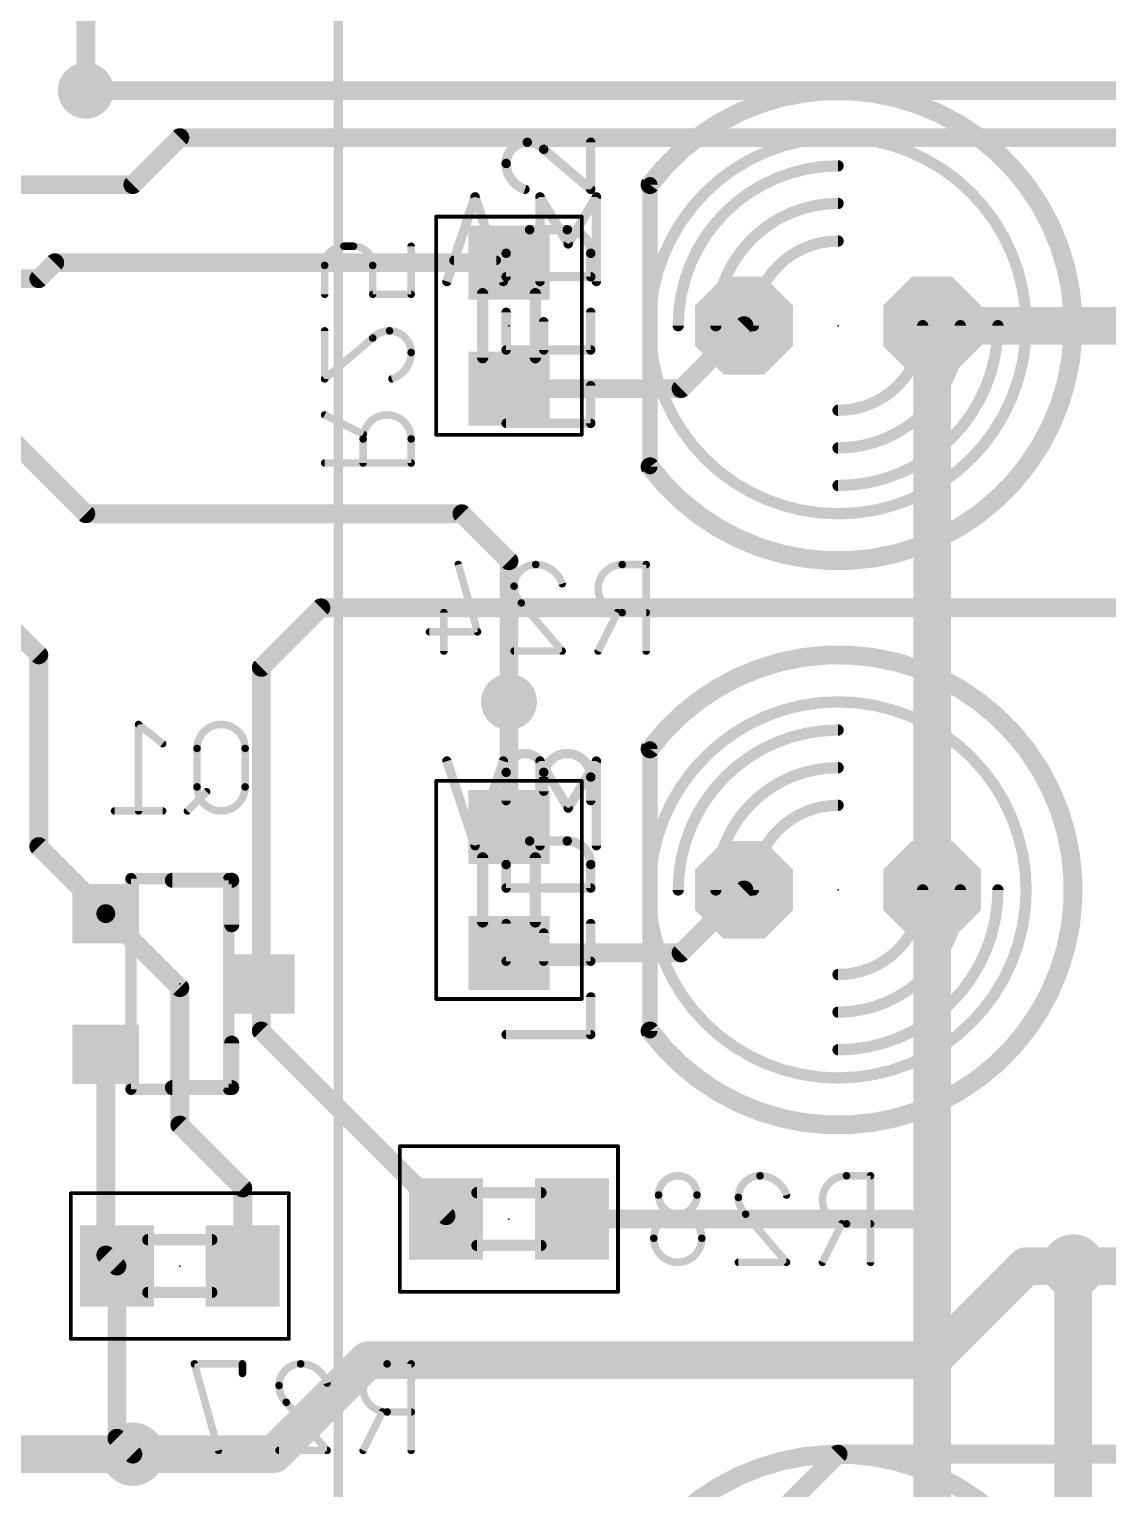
# Model space of a CAD drawing. Extents: x -10 to 79, y 9 to 113.
# Drawn here: x 52.58 to 67.14, y 68.11 to 87.82 of the extents above; entities that cross this region are included whole.
import ezdxf

# ---------------------------------------------------------------- set-up
doc = ezdxf.new("R2010")
doc.units = 0
for name, color, linetype in [('1', 12, 'CONTINUOUS'), ('16', 132, 'CONTINUOUS'), ('17', 110, 'CONTINUOUS'), ('18', 110, 'CONTINUOUS'), ('21', 253, 'CONTINUOUS'), ('22', 253, 'CONTINUOUS'), ('23', 53, 'CONTINUOUS'), ('24', 53, 'CONTINUOUS'), ('25', 253, 'CONTINUOUS'), ('26', 253, 'CONTINUOUS'), ('27', 253, 'CONTINUOUS'), ('40', 132, 'CONTINUOUS'), ('51', 253, 'CONTINUOUS'), ('52', 253, 'CONTINUOUS')]:
    doc.layers.add(name, color=color, linetype=linetype)

# ---------------------------------------------------------------- blocks, each defined once
blk = doc.blocks.new('OCTAGONP')
at = {"const_width": 0.5}
blk.add_lwpolyline([(-0.25, -0.1036), (-0.25, 0.1036), (-0.1036, 0.25), (0.1036, 0.25), (0.25, 0.1036), (0.25, -0.1036), (0.1036, -0.25), (-0.1036, -0.25), (-0.25, -0.1036), (-0.25, 0.1036)], dxfattribs=at)
blk = doc.blocks.new('RECT')
blk.add_solid([(-0.5, -0.5), (0.5, -0.5), (-0.5, 0.5), (0.5, 0.5)])
blk = doc.blocks.new('ROUNDV')
at = {"const_width": 0.5}
blk.add_lwpolyline([(0, -0.25, 1), (0, 0.25, 1), (0, -0.25)], format="xyb", dxfattribs=at)

msp = doc.modelspace()

# ---------------------------------------------------------------- linework, layer by layer
at = {"layer": '1'}
for points, const_width in [([(53.34, 86.995), (53.34, 91.44)], 0.254), ([(64.77, 83.82), (64.77, 76.2)], 0.508), ([(64.77, 83.82), (69, 83.82)], 0.508), ([(52.0474, 82.5726), (53.34, 81.28)], 0.254), ([(53.34, 81.28), (58.42, 81.28)], 0.254), ([(58.42, 81.28), (59.055, 80.645)], 0.254), ([(59.055, 78.74), (59.055, 80.645)], 0.254), ([(64.77, 69.85), (66.04, 71.12)], 0.508), ([(66.04, 71.12), (66.675, 71.12)], 0.508), ([(66.675, 71.12), (69, 71.12)], 0.508), ([(55.88, 68.58), (57.15, 69.85)], 0.508), ([(57.15, 69.85), (64.77, 69.85)], 0.508), ([(49.53, 68.58), (53.975, 68.58)], 0.508), ([(53.975, 68.58), (55.88, 68.58)], 0.508), ([(62.23, 67.31), (63.5, 68.58)], 0.254), ([(69, 68.58), (63.5, 68.58)], 0.254)]:
    msp.add_lwpolyline(points, dxfattribs=dict(at, const_width=const_width))
for points, const_width in [([(53.2765, 86.995, 1), (53.4035, 86.995)], 0.127), ([(64.897, 83.82, 1), (64.643, 83.82)], 0.254), ([(64.77, 83.947, 1), (64.77, 83.693)], 0.254), ([(53.34, 81.3435, 1), (53.34, 81.2165)], 0.127), ([(53.2951, 81.2351, 1), (53.3849, 81.3249)], 0.127), ([(58.4649, 81.3249, 1), (58.3751, 81.2351)], 0.127), ([(58.42, 81.2165, 1), (58.42, 81.3435)], 0.127), ([(59.1185, 80.645, 1), (58.9915, 80.645)], 0.127), ([(59.0101, 80.6001, 1), (59.0999, 80.6899)], 0.127), ([(58.9915, 78.74, 1), (59.1185, 78.74)], 0.127), ([(64.643, 76.2, 1), (64.897, 76.2)], 0.254), ([(66.04, 71.247, 1), (66.04, 70.993)], 0.254), ([(66.1298, 71.0302, 1), (65.9502, 71.2098)], 0.254), ([(66.675, 71.247, 1), (66.675, 70.993)], 0.254), ([(66.675, 70.993, 1), (66.675, 71.247)], 0.254), ([(57.15, 69.977, 1), (57.15, 69.723)], 0.254), ([(57.2398, 69.7602, 1), (57.0602, 69.9398)], 0.254), ([(64.6802, 69.9398, 1), (64.8598, 69.7602)], 0.254), ([(64.77, 69.723, 1), (64.77, 69.977)], 0.254), ([(53.975, 68.707, 1), (53.975, 68.453)], 0.254), ([(53.975, 68.453, 1), (53.975, 68.707)], 0.254), ([(55.7902, 68.6698, 1), (55.9698, 68.4902)], 0.254), ([(55.88, 68.453, 1), (55.88, 68.707)], 0.254), ([(63.5, 68.6435, 1), (63.5, 68.5165)], 0.127), ([(63.5449, 68.5351, 1), (63.4551, 68.6249)], 0.127)]:
    msp.add_lwpolyline(points, format="xyb", dxfattribs=dict(at, const_width=const_width))
at = {"layer": '16'}
for points, const_width in [([(44.45, 87.63), (52.705, 79.375)], 0.254), ([(53.34, 86.995), (69.215, 86.995)], 0.254), ([(54.61, 86.36), (53.975, 85.725)], 0.254), ([(75.565, 86.36), (54.61, 86.36)], 0.254), ([(53.975, 85.725), (50.8, 85.725)], 0.254), ([(52.92, 84.67), (52.705, 84.455)], 0.254), ([(59.055, 84.67), (52.92, 84.67)], 0.254), ([(52.705, 84.455), (49.53, 84.455)], 0.254), ([(61.38, 82.97), (62.23, 83.82)], 0.254), ([(59.055, 82.97), (61.38, 82.97)], 0.254), ([(56.515, 80.01), (55.71, 79.205)], 0.254), ([(69.85, 80.01), (56.515, 80.01)], 0.254), ([(52.705, 79.375), (52.705, 76.785)], 0.254), ([(55.71, 79.205), (55.71, 74.93)], 0.254), ([(59.055, 77.05), (59.055, 78.74)], 0.254), ([(52.705, 76.785), (53.61, 75.88)], 0.254), ([(62.23, 76.2), (61.38, 75.35)], 0.254), ([(64.77, 71.755), (64.77, 76.2)], 0.508), ([(53.61, 75.88), (54.61, 74.88)], 0.254), ([(61.38, 75.35), (59.055, 75.35)], 0.254), ([(54.61, 74.88), (54.61, 73.025)], 0.254), ([(55.71, 74.295), (55.71, 74.93)], 0.254), ([(55.71, 74.295), (58.205, 71.8)], 0.254), ([(53.61, 73.98), (53.61, 71.27)], 0.254), ([(54.61, 73.025), (55.46, 72.175)], 0.254), ([(55.46, 72.175), (55.46, 71.12)], 0.254), ([(64.77, 65.405), (64.77, 71.755)], 0.508), ([(58.205, 71.8), (58.205, 71.755)], 0.254), ([(59.905, 71.755), (64.77, 71.755)], 0.254), ([(53.61, 71.27), (53.76, 71.12)], 0.254), ([(66.675, 71.12), (66.675, 63.5)], 0.508), ([(53.76, 68.795), (53.76, 71.12)], 0.254), ([(53.76, 68.795), (53.975, 68.58)], 0.254)]:
    msp.add_lwpolyline(points, dxfattribs=dict(at, const_width=const_width))
for points, const_width in [([(53.34, 87.0585, 1), (53.34, 86.9315)], 0.127), ([(54.61, 86.4235, 1), (54.61, 86.2965)], 0.127), ([(54.6549, 86.3151, 1), (54.5651, 86.4049)], 0.127), ([(53.9301, 85.7699, 1), (54.0199, 85.6801)], 0.127), ([(53.975, 85.6615, 1), (53.975, 85.7885)], 0.127), ([(52.92, 84.7335, 1), (52.92, 84.6065)], 0.127), ([(52.9649, 84.6251, 1), (52.8751, 84.7149)], 0.127), ([(59.055, 84.6065, 1), (59.055, 84.7335)], 0.127), ([(52.705, 84.3915, 1), (52.705, 84.5185)], 0.127), ([(52.6601, 84.4999, 1), (52.7499, 84.4101)], 0.127), ([(62.2749, 83.7751, 1), (62.1851, 83.8649)], 0.127), ([(59.055, 83.0335, 1), (59.055, 82.9065)], 0.127), ([(61.3351, 83.0149, 1), (61.4249, 82.9251)], 0.127), ([(61.38, 82.9065, 1), (61.38, 83.0335)], 0.127), ([(56.515, 80.0735, 1), (56.515, 79.9465)], 0.127), ([(56.5599, 79.9651, 1), (56.4701, 80.0549)], 0.127), ([(52.7685, 79.375, 1), (52.6415, 79.375)], 0.127), ([(52.6601, 79.3301, 1), (52.7499, 79.4199)], 0.127), ([(55.7735, 79.205, 1), (55.6465, 79.205)], 0.127), ([(55.6651, 79.2499, 1), (55.7549, 79.1601)], 0.127), ([(59.1185, 78.74, 1), (58.9915, 78.74)], 0.127), ([(58.9915, 77.05, 1), (59.1185, 77.05)], 0.127), ([(52.7499, 76.8299, 1), (52.6601, 76.7401)], 0.127), ([(52.6415, 76.785, 1), (52.7685, 76.785)], 0.127), ([(62.2749, 76.1551, 1), (62.1851, 76.2449)], 0.127), ([(64.897, 76.2, 1), (64.643, 76.2)], 0.254), ([(53.6549, 75.9249, 1), (53.5651, 75.8351)], 0.127), ([(53.5651, 75.8351, 1), (53.6549, 75.9249)], 0.127), ([(59.055, 75.4135, 1), (59.055, 75.2865)], 0.127), ([(61.3351, 75.3949, 1), (61.4249, 75.3051)], 0.127), ([(61.38, 75.2865, 1), (61.38, 75.4135)], 0.127), ([(54.6735, 74.88, 1), (54.5465, 74.88)], 0.127), ([(54.5651, 74.8351, 1), (54.6549, 74.9249)], 0.127), ([(55.7735, 74.93, 1), (55.6465, 74.93)], 0.127), ([(55.6465, 74.93, 1), (55.7735, 74.93)], 0.127), ([(55.7549, 74.3399, 1), (55.6651, 74.2501)], 0.127), ([(55.6465, 74.295, 1), (55.7735, 74.295)], 0.127), ([(53.6735, 73.98, 1), (53.5465, 73.98)], 0.127), ([(54.6549, 73.0699, 1), (54.5651, 72.9801)], 0.127), ([(54.5465, 73.025, 1), (54.6735, 73.025)], 0.127), ([(55.5235, 72.175, 1), (55.3965, 72.175)], 0.127), ([(55.4151, 72.1301, 1), (55.5049, 72.2199)], 0.127), ([(64.897, 71.755, 1), (64.643, 71.755)], 0.254), ([(58.2685, 71.8, 1), (58.1415, 71.8)], 0.127), ([(58.1415, 71.755, 1), (58.2685, 71.755)], 0.127), ([(58.1601, 71.7551, 1), (58.2499, 71.8449)], 0.127), ([(59.905, 71.8185, 1), (59.905, 71.6915)], 0.127), ([(64.643, 71.755, 1), (64.897, 71.755)], 0.254), ([(64.77, 71.6915, 1), (64.77, 71.8185)], 0.127), ([(53.6549, 71.3149, 1), (53.5651, 71.2251)], 0.127), ([(66.802, 71.12, 1), (66.548, 71.12)], 0.254), ([(53.5465, 71.27, 1), (53.6735, 71.27)], 0.127), ([(53.8235, 71.12, 1), (53.6965, 71.12)], 0.127), ([(53.7151, 71.0751, 1), (53.8049, 71.1649)], 0.127), ([(55.3965, 71.12, 1), (55.5235, 71.12)], 0.127), ([(53.8049, 68.8399, 1), (53.7151, 68.7501)], 0.127), ([(53.6965, 68.795, 1), (53.8235, 68.795)], 0.127), ([(53.9301, 68.5351, 1), (54.0199, 68.6249)], 0.127)]:
    msp.add_lwpolyline(points, format="xyb", dxfattribs=dict(at, const_width=const_width))
at = {"layer": '21'}
for points, const_width in [([(56.75, 112.324), (56.75, 35.25)], 0.127), ([(60.96, 85.725), (60.96, 81.915)], 0.2032), ([(60.96, 78.105), (60.96, 74.295)], 0.2032)]:
    msp.add_lwpolyline(points, dxfattribs=dict(at, const_width=const_width))
for points, const_width in [([(60.96, 81.915, 3), (60.96, 85.725)], 0.254), ([(63.5, 81.28, 1), (63.5, 86.36, 1), (63.5, 81.28)], 0.1524), ([(60.9092, 85.7631, 1), (61.0108, 85.6869)], 0.127), ([(61.0108, 85.725, 1), (60.9092, 85.725)], 0.1016), ([(61.0108, 81.9531, 1), (60.9092, 81.8769)], 0.127), ([(60.9092, 81.915, 1), (61.0108, 81.915)], 0.1016), ([(60.96, 74.295, 3), (60.96, 78.105)], 0.254), ([(63.5, 73.66, 1), (63.5, 78.74, 1), (63.5, 73.66)], 0.1524), ([(60.9092, 78.1431, 1), (61.0108, 78.0669)], 0.127), ([(61.0108, 78.105, 1), (60.9092, 78.105)], 0.1016), ([(61.0108, 74.3331, 1), (60.9092, 74.2569)], 0.127), ([(60.9092, 74.295, 1), (61.0108, 74.295)], 0.1016), ([(60.96, 63.5, 3), (60.96, 67.31)], 0.254)]:
    msp.add_lwpolyline(points, format="xyb", dxfattribs=dict(at, const_width=const_width))
at = {"layer": '22', "const_width": 0.2032}
for points in [[(55.31, 76.33), (54.51, 76.33)], [(55.31, 75.73), (55.31, 76.33)], [(55.31, 74.13), (55.31, 73.53)], [(55.31, 73.53), (54.51, 73.53)]]:
    msp.add_lwpolyline(points, dxfattribs=at)
at = {"layer": '22', "const_width": 0.1016}
for points in [[(54.51, 76.3808, 1), (54.51, 76.2792)], [(55.3608, 76.33, 1), (55.2592, 76.33)], [(55.31, 76.2792, 1), (55.31, 76.3808)], [(55.2592, 75.73, 1), (55.3608, 75.73)], [(55.3608, 74.13, 1), (55.2592, 74.13)], [(54.51, 73.5808, 1), (54.51, 73.4792)], [(55.2592, 73.53, 1), (55.3608, 73.53)], [(55.31, 73.4792, 1), (55.31, 73.5808)]]:
    msp.add_lwpolyline(points, format="xyb", dxfattribs=at)
at = {"layer": '23'}
for p in [(63.5, 83.82), (63.5, 76.2)]:
    msp.add_point(p, dxfattribs=at)
at = {"layer": '24'}
for p in [(59.055, 83.82), (59.055, 76.2), (54.61, 74.93), (59.055, 71.755), (54.61, 71.12)]:
    msp.add_point(p, dxfattribs=at)
at = {"layer": '25'}
for points, const_width in [([(59.3026, 86.2965, 0.4142), (59.0169, 86.0108)], 0.127), ([(59.5249, 86.2013, 0.2053), (59.3026, 86.2965)], 0.127), ([(59.3026, 86.3282, 1), (59.3027, 86.2648)], 0.0635), ([(59.3026, 86.2648, 1), (59.3026, 86.3283)], 0.0635), ([(60.1917, 86.2965, 1), (60.1281, 86.2965)], 0.0635), ([(59.5455, 86.2254, 1), (59.5043, 86.1771)], 0.0635), ([(59.5019, 86.1794, 1), (59.5479, 86.2231)], 0.0635), ([(59.0169, 86.0108, 0.3252), (59.2709, 85.6615)], 0.127), ([(59.0487, 86.0107, 1), (58.9851, 86.0108)], 0.0635), ([(58.9851, 86.0108, 1), (59.0487, 86.0108)], 0.0635), ([(59.2611, 85.6313, 1), (59.2807, 85.6917)], 0.0635), ([(60.1281, 85.6615, 1), (60.1917, 85.6615)], 0.0635), ([(60.1393, 85.6373, 1), (60.1805, 85.6857)], 0.0635), ([(59.3344, 85.1154, 0.4142), (59.0169, 84.7979)], 0.127), ([(59.3344, 85.1472, 1), (59.3344, 85.0837)], 0.0635), ([(59.3344, 85.0837, 1), (59.3344, 85.1472)], 0.0635), ([(59.8424, 85.1472, 1), (59.8424, 85.0837)], 0.0635), ([(60.1599, 84.7979, 0.4142), (59.8424, 85.1154)], 0.127), ([(59.8424, 85.0837, 1), (59.8424, 85.1472)], 0.0635), ([(59.0487, 84.7979, 1), (58.9851, 84.7979)], 0.0635), ([(58.9851, 84.7979, 1), (59.0487, 84.7979)], 0.0635), ([(60.1917, 84.7979, 1), (60.1281, 84.7979)], 0.0635), ([(60.1281, 84.7979, 1), (60.1917, 84.7979)], 0.0635), ([(59.0169, 84.5122, 1), (59.0169, 84.4487)], 0.0635), ([(58.9851, 84.4804, 1), (59.0487, 84.4804)], 0.0635), ([(60.1281, 84.4804, 1), (60.1917, 84.4804)], 0.0635), ([(60.1599, 84.4487, 1), (60.1599, 84.5122)], 0.0635), ([(59.0487, 84.0003, 1), (58.9851, 84.0003)], 0.0635), ([(60.1917, 84.0003, 1), (60.1281, 84.0003)], 0.0635), ([(59.5567, 83.8733, 1), (59.4931, 83.8733)], 0.0635), ([(59.0169, 83.5241, 1), (59.0169, 83.4606)], 0.0635), ([(58.9851, 83.4923, 1), (59.0487, 83.4923)], 0.0635), ([(59.4931, 83.4923, 1), (59.5567, 83.4923)], 0.0635), ([(60.1281, 83.4923, 1), (60.1917, 83.4923)], 0.0635), ([(60.1599, 83.4606, 1), (60.1599, 83.5241)], 0.0635), ([(60.1917, 83.0097, 1), (60.1281, 83.0097)], 0.0635), ([(59.0169, 82.5335, 1), (59.0169, 82.47)], 0.0635), ([(60.1281, 82.5017, 1), (60.1917, 82.5017)], 0.0635), ([(60.1599, 82.47, 1), (60.1599, 82.5335)], 0.0635), ([(59.5249, 77.7875, 1), (59.0169, 77.7875)], 0.127), ([(60.1599, 77.724, 1), (59.5249, 77.724)], 0.127), ([(59.0487, 77.7875, 1), (58.9851, 77.7875)], 0.0635), ([(58.9851, 77.7875, 1), (59.0487, 77.7875)], 0.0635), ([(59.5567, 77.7875, 1), (59.4931, 77.7875)], 0.0635), ([(59.4931, 77.7875, 1), (59.5567, 77.7875)], 0.0635), ([(59.4931, 77.724, 1), (59.5567, 77.724)], 0.0635), ([(60.1917, 77.724, 1), (60.1281, 77.724)], 0.0635), ([(60.1281, 77.724, 1), (60.1917, 77.724)], 0.0635), ([(59.4931, 77.5335, 1), (59.5567, 77.5335)], 0.0635), ([(58.9851, 77.4065, 1), (59.0487, 77.4065)], 0.0635), ([(60.1281, 77.4065, 1), (60.1917, 77.4065)], 0.0635), ([(59.3344, 76.8604, 0.4142), (59.0169, 76.5429)], 0.127), ([(59.3344, 76.8922, 1), (59.3344, 76.8286)], 0.0635), ([(59.3344, 76.8286, 1), (59.3344, 76.8922)], 0.0635), ([(59.8424, 76.8922, 1), (59.8424, 76.8286)], 0.0635), ([(60.1599, 76.5429, 0.4142), (59.8424, 76.8604)], 0.127), ([(59.8424, 76.8286, 1), (59.8424, 76.8922)], 0.0635), ([(59.0487, 76.5429, 1), (58.9851, 76.5429)], 0.0635), ([(58.9851, 76.5429, 1), (59.0487, 76.5429)], 0.0635), ([(60.1917, 76.5429, 1), (60.1281, 76.5429)], 0.0635), ([(60.1281, 76.5429, 1), (60.1917, 76.5429)], 0.0635), ([(59.0169, 76.2572, 1), (59.0169, 76.1937)], 0.0635), ([(60.1599, 76.1937, 1), (60.1599, 76.2572)], 0.0635), ([(58.9851, 76.2254, 1), (59.0487, 76.2254)], 0.0635), ([(60.1281, 76.2254, 1), (60.1917, 76.2254)], 0.0635), ([(59.0487, 75.7453, 1), (58.9851, 75.7453)], 0.0635), ([(60.1917, 75.7453, 1), (60.1281, 75.7453)], 0.0635), ([(59.5567, 75.6183, 1), (59.4931, 75.6183)], 0.0635), ([(59.0169, 75.2691, 1), (59.0169, 75.2056)], 0.0635), ([(58.9851, 75.2373, 1), (59.0487, 75.2373)], 0.0635), ([(59.4931, 75.2373, 1), (59.5567, 75.2373)], 0.0635), ([(60.1281, 75.2373, 1), (60.1917, 75.2373)], 0.0635), ([(60.1599, 75.2056, 1), (60.1599, 75.2691)], 0.0635), ([(60.1917, 74.7547, 1), (60.1281, 74.7547)], 0.0635), ([(59.0169, 74.2785, 1), (59.0169, 74.215)], 0.0635), ([(60.1281, 74.2467, 1), (60.1917, 74.2467)], 0.0635), ([(60.1599, 74.215, 1), (60.1599, 74.2785)], 0.0635)]:
    msp.add_lwpolyline(points, format="xyb", dxfattribs=dict(at, const_width=const_width))
at = {"layer": '25', "const_width": 0.127}
for points in [[(60.1599, 85.6615), (60.1599, 86.2965)], [(59.5249, 86.2013), (60.1599, 85.6615)], [(59.3344, 85.1154), (59.8424, 85.1154)], [(59.0169, 84.4804), (59.0169, 84.7979)], [(60.1599, 84.7979), (60.1599, 84.4804)], [(60.1599, 84.4804), (59.0169, 84.4804)], [(59.0169, 83.4923), (59.0169, 84.0003)], [(60.1599, 84.0003), (60.1599, 83.4923)], [(59.5249, 83.4923), (59.5249, 83.8733)], [(60.1599, 83.4923), (59.0169, 83.4923)], [(60.1599, 82.5017), (60.1599, 83.0097)], [(59.0169, 82.5017), (60.1599, 82.5017)], [(59.0169, 77.4065), (59.0169, 77.7875)], [(59.5249, 77.7875), (59.5249, 77.5335)], [(60.1599, 77.4065), (60.1599, 77.724)], [(59.3344, 76.8604), (59.8424, 76.8604)], [(59.0169, 76.2254), (59.0169, 76.5429)], [(60.1599, 76.5429), (60.1599, 76.2254)], [(60.1599, 76.2254), (59.0169, 76.2254)], [(59.0169, 75.2373), (59.0169, 75.7453)], [(60.1599, 75.7453), (60.1599, 75.2373)], [(59.5249, 75.2373), (59.5249, 75.6183)], [(60.1599, 75.2373), (59.0169, 75.2373)], [(60.1599, 74.2467), (60.1599, 74.7547)], [(59.0169, 74.2467), (60.1599, 74.2467)]]:
    msp.add_lwpolyline(points, dxfattribs=at)
at = {"layer": '26'}
for points, const_width in [([(56.8254, 84.8935, 0.4142), (56.5658, 84.6339)], 0.1016), ([(56.8254, 84.9189, 1), (56.8254, 84.8681)], 0.0508), ([(56.8254, 84.8681, 1), (56.8254, 84.9189)], 0.0508), ([(57.2149, 84.6339, 0.4142), (56.9553, 84.8935)], 0.1016), ([(56.9553, 84.9189, 1), (56.9553, 84.8681)], 0.0508), ([(56.9553, 84.8681, 1), (56.9553, 84.9189)], 0.0508), ([(57.7596, 84.8935, 1), (57.7088, 84.8935)], 0.0508), ([(56.5912, 84.6339, 1), (56.5404, 84.6339)], 0.0508), ([(56.5404, 84.6339, 1), (56.5912, 84.6339)], 0.0508), ([(57.2403, 84.6339, 1), (57.1895, 84.6339)], 0.0508), ([(57.1895, 84.6339, 1), (57.2403, 84.6339)], 0.0508), ([(56.5404, 84.2444, 1), (56.5912, 84.2444)], 0.0508), ([(57.2149, 84.2698, 1), (57.2149, 84.219)], 0.0508), ([(57.1895, 84.2444, 1), (57.2403, 84.2444)], 0.0508), ([(57.7088, 84.2444, 1), (57.7596, 84.2444)], 0.0508), ([(57.7342, 84.219, 1), (57.7342, 84.2698)], 0.0508), ([(56.5912, 83.7505, 1), (56.5404, 83.7505)], 0.0508), ([(57.4421, 83.7505, 0.2053), (57.2149, 83.6532)], 0.1016), ([(57.7342, 83.4584, 0.4142), (57.4421, 83.7505)], 0.1016), ([(57.4421, 83.7759, 1), (57.4421, 83.7251)], 0.0508), ([(57.4421, 83.7251, 1), (57.4421, 83.7759)], 0.0508), ([(57.1965, 83.6707, 1), (57.2333, 83.6357)], 0.0508), ([(57.2314, 83.6338, 1), (57.1985, 83.6725)], 0.0508), ([(57.4746, 83.1014, 0.3252), (57.7342, 83.4584)], 0.1016), ([(57.7596, 83.4584, 1), (57.7088, 83.4584)], 0.0508), ([(57.7088, 83.4584, 1), (57.7596, 83.4584)], 0.0508), ([(56.5493, 83.1208, 1), (56.5823, 83.0821)], 0.0508), ([(56.5404, 83.1014, 1), (56.5912, 83.1014)], 0.0508), ([(57.4667, 83.1256, 1), (57.4824, 83.0773)], 0.0508), ([(56.5772, 82.6376, 1), (56.5544, 82.5922)], 0.0508), ([(57.7342, 82.2904, 1), (57.0851, 82.2904)], 0.1016), ([(57.0737, 82.3325, 1), (57.0964, 82.378)], 0.0508), ([(57.1105, 82.2904, 1), (57.0597, 82.2904)], 0.0508), ([(57.0597, 82.2904, 1), (57.1105, 82.2904)], 0.0508), ([(57.7596, 82.2904, 1), (57.7088, 82.2904)], 0.0508), ([(57.7088, 82.2904, 1), (57.7596, 82.2904)], 0.0508), ([(56.5658, 81.9912, 1), (56.5658, 81.9404)], 0.0508), ([(57.7342, 81.9404, 1), (57.7342, 81.9912)], 0.0508), ([(57.0597, 81.9658, 1), (57.1105, 81.9658)], 0.0508), ([(57.7088, 81.9658, 1), (57.7596, 81.9658)], 0.0508), ([(58.3953, 80.6012, 1), (58.3465, 80.5872)], 0.0508), ([(59.4166, 80.5942, 0.4142), (59.1245, 80.3021)], 0.1016), ([(59.7736, 80.3346, 0.3252), (59.4166, 80.5942)], 0.1016), ([(59.4166, 80.6196, 1), (59.4166, 80.5688)], 0.0508), ([(59.4166, 80.5688, 1), (59.4166, 80.6196)], 0.0508), ([(60.5846, 80.5942, 1), (60.5846, 79.9451)], 0.1016), ([(60.5846, 80.6196, 1), (60.5846, 80.5688)], 0.0508), ([(60.5846, 80.5688, 1), (60.5846, 80.6196)], 0.0508), ([(60.9346, 80.5942, 1), (60.8838, 80.5942)], 0.0508), ([(60.9092, 80.5688, 1), (60.9092, 80.6196)], 0.0508), ([(59.1245, 80.3021, 0.2053), (59.2218, 80.0749)], 0.1016), ([(59.1499, 80.3021, 1), (59.0991, 80.3021)], 0.0508), ([(59.0991, 80.3021, 1), (59.1499, 80.3021)], 0.0508), ([(59.7494, 80.3267, 1), (59.7977, 80.3424)], 0.0508), ([(59.2412, 80.0914, 1), (59.2025, 80.0585)], 0.0508), ([(59.2043, 80.0565, 1), (59.2393, 80.0933)], 0.0508), ([(58.2016, 79.9451, 1), (58.1508, 79.9451)], 0.0508), ([(60.5425, 79.9337, 1), (60.497, 79.9564)], 0.0508), ([(60.5846, 79.9705, 1), (60.5846, 79.9197)], 0.0508), ([(60.5846, 79.9197, 1), (60.5846, 79.9705)], 0.0508), ([(60.9092, 79.9197, 1), (60.9092, 79.9705)], 0.0508), ([(57.9815, 79.7108, 1), (57.9815, 79.66)], 0.0508), ([(58.6061, 79.6785, 1), (58.655, 79.6924)], 0.0508), ([(58.6306, 79.66, 1), (58.6306, 79.7108)], 0.0508), ([(58.1508, 79.4258, 1), (58.2016, 79.4258)], 0.0508), ([(59.1245, 79.4512, 1), (59.1245, 79.4004)], 0.0508), ([(59.7542, 79.4093, 1), (59.7929, 79.4423)], 0.0508), ([(59.7736, 79.4004, 1), (59.7736, 79.4512)], 0.0508), ([(60.2374, 79.4372, 1), (60.2828, 79.4144)], 0.0508), ([(60.8838, 79.4258, 1), (60.9346, 79.4258)], 0.0508), ([(54.0687, 78.455, 1), (54.0369, 78.4154)], 0.0508), ([(54.0782, 78.4352, 1), (54.0274, 78.4352)], 0.0508), ([(55.4917, 78.1106, 1), (54.8426, 78.1106)], 0.1016), ([(54.3615, 78.1557, 1), (54.3932, 78.1954)], 0.0508), ([(54.868, 78.1106, 1), (54.8172, 78.1106)], 0.0508), ([(54.8172, 78.1106, 1), (54.868, 78.1106)], 0.0508), ([(55.5171, 78.1106, 1), (55.4663, 78.1106)], 0.0508), ([(55.4663, 78.1106, 1), (55.5171, 78.1106)], 0.0508), ([(54.8426, 77.5914, 1), (55.4917, 77.5914)], 0.1016), ([(54.868, 77.5914, 1), (54.8172, 77.5914)], 0.0508), ([(54.8172, 77.5914, 1), (54.868, 77.5914)], 0.0508), ([(54.9904, 77.5085, 1), (54.9545, 77.5444)], 0.0508), ([(55.5171, 77.5914, 1), (55.4663, 77.5914)], 0.0508), ([(55.4663, 77.5914, 1), (55.5171, 77.5914)], 0.0508), ([(53.7283, 77.2922, 1), (53.7283, 77.2414)], 0.0508), ([(54.0274, 77.2668, 1), (54.0782, 77.2668)], 0.0508), ([(54.3774, 77.2414, 1), (54.3774, 77.2922)], 0.0508), ([(54.6949, 77.2848, 1), (54.7308, 77.2488)], 0.0508), ([(61.595, 72.0796, 1), (61.0757, 72.0796)], 0.1016), ([(62.4459, 72.3392, 0.4142), (62.1538, 72.0471)], 0.1016), ([(62.8029, 72.0796, 0.3252), (62.4459, 72.3392)], 0.1016), ([(62.4459, 72.3646, 1), (62.4459, 72.3138)], 0.0508), ([(62.4459, 72.3138, 1), (62.4459, 72.3646)], 0.0508), ([(63.614, 72.3392, 1), (63.614, 71.6901)], 0.1016), ([(63.614, 72.3646, 1), (63.614, 72.3138)], 0.0508), ([(63.614, 72.3138, 1), (63.614, 72.3646)], 0.0508), ([(63.9639, 72.3392, 1), (63.9131, 72.3392)], 0.0508), ([(63.9385, 72.3138, 1), (63.9385, 72.3646)], 0.0508), ([(61.0757, 72.0796, 1), (61.595, 72.0796)], 0.1016), ([(61.1011, 72.0796, 1), (61.0503, 72.0796)], 0.0508), ([(61.0503, 72.0796, 1), (61.1011, 72.0796)], 0.0508), ([(61.6204, 72.0796, 1), (61.5696, 72.0796)], 0.0508), ([(61.5696, 72.0796, 1), (61.6204, 72.0796)], 0.0508), ([(62.1538, 72.0471, 0.2053), (62.2512, 71.8199)], 0.1016), ([(62.1792, 72.0471, 1), (62.1284, 72.0471)], 0.0508), ([(62.1284, 72.0471, 1), (62.1792, 72.0471)], 0.0508), ([(62.7787, 72.0717, 1), (62.8271, 72.0874)], 0.0508), ([(61.6599, 71.4954, 1), (61.0108, 71.4954)], 0.1016), ([(62.2705, 71.8364, 1), (62.2318, 71.8035)], 0.0508), ([(62.2336, 71.8015, 1), (62.2687, 71.8383)], 0.0508), ([(63.5718, 71.6787, 1), (63.5264, 71.7014)], 0.0508), ([(63.614, 71.7155, 1), (63.614, 71.6647)], 0.0508), ([(63.614, 71.6647, 1), (63.614, 71.7155)], 0.0508), ([(63.9385, 71.6647, 1), (63.9385, 71.7155)], 0.0508), ([(61.0108, 71.4954, 1), (61.6599, 71.4954)], 0.1016), ([(61.0362, 71.4954, 1), (60.9854, 71.4954)], 0.0508), ([(60.9854, 71.4954, 1), (61.0362, 71.4954)], 0.0508), ([(61.6853, 71.4954, 1), (61.6345, 71.4954)], 0.0508), ([(61.6345, 71.4954, 1), (61.6853, 71.4954)], 0.0508), ([(62.1538, 71.1962, 1), (62.1538, 71.1454)], 0.0508), ([(62.7836, 71.1543, 1), (62.8223, 71.1873)], 0.0508), ([(62.8029, 71.1454, 1), (62.8029, 71.1962)], 0.0508), ([(63.2667, 71.1822, 1), (63.3121, 71.1594)], 0.0508), ([(63.9131, 71.1708, 1), (63.9639, 71.1708)], 0.0508), ([(54.8065, 69.8246, 1), (54.8065, 69.7738)], 0.0508), ([(54.8309, 69.806, 1), (54.782, 69.7924)], 0.0508), ([(55.481, 69.7992, 1), (55.4302, 69.7992)], 0.0508), ([(55.4556, 69.7738, 1), (55.4556, 69.8246)], 0.0508), ([(56.2416, 69.7992, 0.4142), (55.9495, 69.5071)], 0.1016), ([(56.5986, 69.5396, 0.3252), (56.2416, 69.7992)], 0.1016), ([(56.2416, 69.8246, 1), (56.2416, 69.7738)], 0.0508), ([(56.2416, 69.7738, 1), (56.2416, 69.8246)], 0.0508), ([(57.4096, 69.7992, 1), (57.4096, 69.1501)], 0.1016), ([(57.4096, 69.8246, 1), (57.4096, 69.7738)], 0.0508), ([(57.4096, 69.7738, 1), (57.4096, 69.8246)], 0.0508), ([(57.7596, 69.7992, 1), (57.7088, 69.7992)], 0.0508), ([(57.7342, 69.7738, 1), (57.7342, 69.8246)], 0.0508), ([(55.4302, 69.6694, 1), (55.481, 69.6694)], 0.0508), ([(55.9495, 69.5071, 0.2053), (56.0468, 69.2799)], 0.1016), ([(55.9749, 69.5071, 1), (55.9241, 69.5071)], 0.0508), ([(55.9241, 69.5071, 1), (55.9749, 69.5071)], 0.0508), ([(56.5744, 69.5317, 1), (56.6227, 69.5474)], 0.0508), ([(56.0662, 69.2964, 1), (56.0275, 69.2635)], 0.0508), ([(56.0293, 69.2615, 1), (56.0643, 69.2983)], 0.0508), ([(57.3675, 69.1387, 1), (57.322, 69.1614)], 0.0508), ([(57.4096, 69.1755, 1), (57.4096, 69.1247)], 0.0508), ([(57.4096, 69.1247, 1), (57.4096, 69.1755)], 0.0508), ([(57.7342, 69.1247, 1), (57.7342, 69.1755)], 0.0508), ([(55.1065, 68.624, 1), (55.1555, 68.6376)], 0.0508), ([(55.9495, 68.6562, 1), (55.9495, 68.6054)], 0.0508), ([(56.5792, 68.6143, 1), (56.6179, 68.6473)], 0.0508), ([(56.5986, 68.6054, 1), (56.5986, 68.6562)], 0.0508), ([(57.0624, 68.6422, 1), (57.1078, 68.6194)], 0.0508), ([(57.7088, 68.6308, 1), (57.7596, 68.6308)], 0.0508)]:
    msp.add_lwpolyline(points, format="xyb", dxfattribs=dict(at, const_width=const_width))
at = {"layer": '26', "const_width": 0.1016}
for points in [[(56.8254, 84.8935), (56.9553, 84.8935)], [(57.7342, 84.2444), (57.7342, 84.8935)], [(56.5658, 84.2444), (56.5658, 84.6339)], [(57.2149, 84.6339), (57.2149, 84.2444)], [(57.2149, 84.2444), (57.7342, 84.2444)], [(56.5658, 83.1014), (56.5658, 83.7505)], [(57.2149, 83.6532), (56.5658, 83.1014)], [(56.5658, 82.6149), (57.0851, 82.3553)], [(57.0851, 82.2904), (57.0851, 81.9658)], [(57.7342, 81.9658), (57.7342, 82.2904)], [(56.5658, 81.9658), (57.7342, 81.9658)], [(58.3709, 80.5942), (58.6306, 79.6854)], [(60.9092, 80.5942), (60.5846, 80.5942)], [(60.9092, 79.4258), (60.9092, 80.5942)], [(59.2218, 80.0749), (59.7736, 79.4258)], [(58.1762, 79.9451), (58.1762, 79.4258)], [(60.2601, 79.4258), (60.5197, 79.9451)], [(60.5846, 79.9451), (60.9092, 79.9451)], [(58.6306, 79.6854), (57.9815, 79.6854)], [(59.7736, 79.4258), (59.1245, 79.4258)], [(54.3774, 78.1756), (54.0528, 78.4352)], [(54.0528, 78.4352), (54.0528, 77.2668)], [(54.8426, 78.1106), (54.8426, 77.5914)], [(55.4917, 77.5914), (55.4917, 78.1106)], [(54.9725, 77.5264), (54.7128, 77.2668)], [(54.3774, 77.2668), (53.7283, 77.2668)], [(63.9385, 72.3392), (63.614, 72.3392)], [(63.9385, 71.1708), (63.9385, 72.3392)], [(62.2512, 71.8199), (62.8029, 71.1708)], [(63.2894, 71.1708), (63.5491, 71.6901)], [(63.614, 71.6901), (63.9385, 71.6901)], [(62.8029, 71.1708), (62.1538, 71.1708)], [(55.4556, 69.7992), (54.8065, 69.7992)], [(54.8065, 69.7992), (55.131, 68.6308)], [(55.4556, 69.6694), (55.4556, 69.7992)], [(57.7342, 69.7992), (57.4096, 69.7992)], [(57.7342, 68.6308), (57.7342, 69.7992)], [(56.0468, 69.2799), (56.5986, 68.6308)], [(57.0851, 68.6308), (57.3447, 69.1501)], [(57.4096, 69.1501), (57.7342, 69.1501)], [(56.5986, 68.6308), (55.9495, 68.6308)]]:
    msp.add_lwpolyline(points, dxfattribs=at)
at = {"layer": '27', "const_width": 0.127}
for points in [[(58.2168, 84.4169), (58.5978, 85.5599)], [(58.5978, 85.5599), (58.9788, 84.4169)], [(59.4741, 84.4169), (59.4741, 85.5599)], [(59.4741, 85.5599), (59.8551, 84.9249)], [(59.8551, 84.9249), (60.2361, 85.5599)], [(60.2361, 85.5599), (60.2361, 84.4169)], [(58.8835, 84.7027), (58.312, 84.7027)], [(58.2168, 77.9399), (58.5978, 76.7969)], [(58.5978, 76.7969), (58.9788, 77.9399)], [(59.4741, 76.7969), (59.4741, 77.9399)], [(59.4741, 77.9399), (59.8551, 77.3049)], [(59.8551, 77.3049), (60.2361, 77.9399)], [(60.2361, 77.9399), (60.2361, 76.7969)]]:
    msp.add_lwpolyline(points, dxfattribs=at)
at = {"layer": '27', "const_width": 0.0635}
for points in [[(58.6279, 85.5699, 1), (58.5677, 85.5499)], [(58.6279, 85.5499, 1), (58.5677, 85.5699)], [(59.5059, 85.5599, 1), (59.4423, 85.5599)], [(59.5013, 85.5762, 1), (59.4469, 85.5436)], [(60.2679, 85.5599, 1), (60.2043, 85.5599)], [(60.2633, 85.5436, 1), (60.2089, 85.5762)], [(59.8279, 84.9412, 1), (59.8823, 84.9086)], [(59.8279, 84.9086, 1), (59.8823, 84.9412)], [(58.312, 84.7344, 1), (58.312, 84.6709)], [(58.8835, 84.6709, 1), (58.8835, 84.7344)], [(58.1867, 84.4269, 1), (58.2469, 84.4069)], [(58.9487, 84.4069, 1), (59.0089, 84.4269)], [(59.4423, 84.4169, 1), (59.5059, 84.4169)], [(60.2043, 84.4169, 1), (60.2679, 84.4169)], [(58.2469, 77.9499, 1), (58.1867, 77.9299)], [(59.0089, 77.9299, 1), (58.9487, 77.9499)], [(59.5059, 77.9399, 1), (59.4423, 77.9399)], [(59.5013, 77.9562, 1), (59.4469, 77.9236)], [(60.2679, 77.9399, 1), (60.2043, 77.9399)], [(60.2633, 77.9236, 1), (60.2089, 77.9562)], [(59.8279, 77.3212, 1), (59.8823, 77.2886)], [(59.8279, 77.2886, 1), (59.8823, 77.3212)], [(58.5677, 76.8069, 1), (58.6279, 76.7869)], [(58.5677, 76.7869, 1), (58.6279, 76.8069)], [(59.4423, 76.7969, 1), (59.5059, 76.7969)], [(60.2043, 76.7969, 1), (60.2679, 76.7969)]]:
    msp.add_lwpolyline(points, format="xyb", dxfattribs=at)
at = {"layer": '40', "const_width": 0.0508}
for points in [[(58.072, 85.293), (58.072, 82.347)], [(60.038, 85.293), (58.072, 85.293)], [(60.038, 82.347), (60.038, 85.293)], [(58.072, 82.347), (60.038, 82.347)], [(60.038, 77.673), (58.072, 77.673)], [(58.072, 77.673), (58.072, 74.727)], [(60.038, 74.727), (60.038, 77.673)], [(58.072, 74.727), (60.038, 74.727)], [(60.528, 72.738), (57.582, 72.738)], [(57.582, 72.738), (57.582, 70.772)], [(60.528, 70.772), (60.528, 72.738)], [(56.083, 72.103), (53.137, 72.103)], [(53.137, 72.103), (53.137, 70.137)], [(56.083, 70.137), (56.083, 72.103)], [(57.582, 70.772), (60.528, 70.772)], [(53.137, 70.137), (56.083, 70.137)]]:
    msp.add_lwpolyline(points, dxfattribs=at)
at = {"layer": '40', "const_width": 0.0254}
for points in [[(58.0847, 85.293, 1), (58.0593, 85.293)], [(58.072, 85.3057, 1), (58.072, 85.2803)], [(60.0507, 85.293, 1), (60.0253, 85.293)], [(60.038, 85.2803, 1), (60.038, 85.3057)], [(58.072, 82.3597, 1), (58.072, 82.3343)], [(58.0593, 82.347, 1), (58.0847, 82.347)], [(60.0253, 82.347, 1), (60.0507, 82.347)], [(60.038, 82.3343, 1), (60.038, 82.3597)], [(58.072, 77.6857, 1), (58.072, 77.6603)], [(58.0847, 77.673, 1), (58.0593, 77.673)], [(60.0507, 77.673, 1), (60.0253, 77.673)], [(60.038, 77.6603, 1), (60.038, 77.6857)], [(58.072, 74.7397, 1), (58.072, 74.7143)], [(58.0593, 74.727, 1), (58.0847, 74.727)], [(60.0253, 74.727, 1), (60.0507, 74.727)], [(60.038, 74.7143, 1), (60.038, 74.7397)], [(57.582, 72.7507, 1), (57.582, 72.7253)], [(57.5947, 72.738, 1), (57.5693, 72.738)], [(60.5407, 72.738, 1), (60.5153, 72.738)], [(60.528, 72.7253, 1), (60.528, 72.7507)], [(53.137, 72.1157, 1), (53.137, 72.0903)], [(53.1497, 72.103, 1), (53.1243, 72.103)], [(56.0957, 72.103, 1), (56.0703, 72.103)], [(56.083, 72.0903, 1), (56.083, 72.1157)], [(57.582, 70.7847, 1), (57.582, 70.7593)], [(57.5693, 70.772, 1), (57.5947, 70.772)], [(60.5153, 70.772, 1), (60.5407, 70.772)], [(60.528, 70.7593, 1), (60.528, 70.7847)], [(53.137, 70.1497, 1), (53.137, 70.1243)], [(53.1243, 70.137, 1), (53.1497, 70.137)], [(56.0703, 70.137, 1), (56.0957, 70.137)], [(56.083, 70.1243, 1), (56.083, 70.1497)]]:
    msp.add_lwpolyline(points, format="xyb", dxfattribs=at)
at = {"layer": '51'}
for points, const_width in [([(63.5, 85.979, 0.4142), (61.341, 83.82)], 0.1524), ([(63.5, 85.9409, 1), (63.5, 86.0171)], 0.0762), ([(63.5, 85.471, 0.4142), (61.849, 83.82)], 0.1524), ([(63.5, 85.4329, 1), (63.5, 85.5091)], 0.0762), ([(63.5, 84.963, 0.4142), (62.357, 83.82)], 0.1524), ([(63.5, 84.9249, 1), (63.5, 85.0011)], 0.0762), ([(61.3029, 83.82, 1), (61.3791, 83.82)], 0.0762), ([(61.8109, 83.82, 1), (61.8871, 83.82)], 0.0762), ([(62.3189, 83.82, 1), (62.3951, 83.82)], 0.0762), ([(63.5, 82.677, 0.4142), (64.643, 83.82)], 0.1524), ([(63.5, 82.169, 0.4142), (65.151, 83.82)], 0.1524), ([(63.5, 81.661, 0.4142), (65.659, 83.82)], 0.1524), ([(64.6811, 83.82, 1), (64.6049, 83.82)], 0.0762), ([(65.1891, 83.82, 1), (65.1129, 83.82)], 0.0762), ([(65.6971, 83.82, 1), (65.6209, 83.82)], 0.0762), ([(63.5, 82.7151, 1), (63.5, 82.6389)], 0.0762), ([(63.5, 82.2071, 1), (63.5, 82.1309)], 0.0762), ([(63.5, 81.6991, 1), (63.5, 81.6229)], 0.0762), ([(63.5, 78.359, 0.4142), (61.341, 76.2)], 0.1524), ([(63.5, 78.3209, 1), (63.5, 78.3971)], 0.0762), ([(63.5, 77.851, 0.4142), (61.849, 76.2)], 0.1524), ([(63.5, 77.8129, 1), (63.5, 77.8891)], 0.0762), ([(63.5, 77.343, 0.4142), (62.357, 76.2)], 0.1524), ([(63.5, 77.3049, 1), (63.5, 77.3811)], 0.0762), ([(61.3029, 76.2, 1), (61.3791, 76.2)], 0.0762), ([(61.8109, 76.2, 1), (61.8871, 76.2)], 0.0762), ([(62.3189, 76.2, 1), (62.3951, 76.2)], 0.0762), ([(63.5, 75.057, 0.4142), (64.643, 76.2)], 0.1524), ([(63.5, 74.549, 0.4142), (65.151, 76.2)], 0.1524), ([(63.5, 74.041, 0.4142), (65.659, 76.2)], 0.1524), ([(64.6811, 76.2, 1), (64.6049, 76.2)], 0.0762), ([(65.1891, 76.2, 1), (65.1129, 76.2)], 0.0762), ([(65.6971, 76.2, 1), (65.6209, 76.2)], 0.0762), ([(63.5, 75.0951, 1), (63.5, 75.0189)], 0.0762), ([(63.5, 74.5871, 1), (63.5, 74.5109)], 0.0762), ([(63.5, 74.0791, 1), (63.5, 74.0029)], 0.0762)]:
    msp.add_lwpolyline(points, format="xyb", dxfattribs=dict(at, const_width=const_width))
at = {"layer": '52', "const_width": 0.1524}
for points in [[(58.699, 83.388), (58.699, 84.252)], [(59.411, 84.252), (59.411, 83.388)], [(58.699, 75.768), (58.699, 76.632)], [(59.411, 76.632), (59.411, 75.768)], [(55.2704, 76.3524), (53.9496, 76.3524)], [(53.9496, 76.3524), (53.9496, 73.5076)], [(55.2704, 73.5076), (55.2704, 76.3524)], [(53.9496, 73.5076), (55.2704, 73.5076)], [(58.623, 72.111), (59.487, 72.111)], [(54.178, 71.476), (55.042, 71.476)], [(59.487, 71.399), (58.623, 71.399)], [(55.042, 70.764), (54.178, 70.764)]]:
    msp.add_lwpolyline(points, dxfattribs=at)
at = {"layer": '52', "const_width": 0.0762}
for points in [[(58.7371, 84.252, 1), (58.6609, 84.252)], [(59.4491, 84.252, 1), (59.3729, 84.252)], [(58.6609, 83.388, 1), (58.7371, 83.388)], [(59.3729, 83.388, 1), (59.4491, 83.388)], [(58.7371, 76.632, 1), (58.6609, 76.632)], [(59.4491, 76.632, 1), (59.3729, 76.632)], [(53.9496, 76.3905, 1), (53.9496, 76.3143)], [(53.9877, 76.3524, 1), (53.9115, 76.3524)], [(55.3085, 76.3524, 1), (55.2323, 76.3524)], [(55.2704, 76.3143, 1), (55.2704, 76.3905)], [(58.6609, 75.768, 1), (58.7371, 75.768)], [(59.3729, 75.768, 1), (59.4491, 75.768)], [(53.9496, 73.5457, 1), (53.9496, 73.4695)], [(53.9115, 73.5076, 1), (53.9877, 73.5076)], [(55.2323, 73.5076, 1), (55.3085, 73.5076)], [(55.2704, 73.4695, 1), (55.2704, 73.5457)], [(58.623, 72.1491, 1), (58.623, 72.0729)], [(59.487, 72.0729, 1), (59.487, 72.1491)], [(54.178, 71.5141, 1), (54.178, 71.4379)], [(55.042, 71.4379, 1), (55.042, 71.5141)], [(58.623, 71.4371, 1), (58.623, 71.3609)], [(59.487, 71.3609, 1), (59.487, 71.4371)], [(54.178, 70.8021, 1), (54.178, 70.7259)], [(55.042, 70.7259, 1), (55.042, 70.8021)]]:
    msp.add_lwpolyline(points, format="xyb", dxfattribs=at)

# ---------------------------------------------------------------- block references
at = {"layer": '16', "yscale": 1.1}
for p, rotation in [((59.055, 84.67), 270), ((59.055, 82.97), 270), ((59.055, 77.05), 90), ((59.055, 75.35), 90), ((53.76, 71.12), 180), ((55.46, 71.12), 180)]:
    msp.add_blockref('RECT', p, dxfattribs=dict(at, rotation=rotation))
at = {"layer": '16', "xscale": 0.8, "yscale": 0.9, "rotation": 90}
for p in [(53.61, 75.88), (55.71, 74.93), (53.61, 73.98)]:
    msp.add_blockref('RECT', p, dxfattribs=at)
at = {"layer": '16', "yscale": 1.1}
for p in [(58.205, 71.755), (59.905, 71.755)]:
    msp.add_blockref('RECT', p, dxfattribs=at)
at = {"layer": '17', "xscale": 1.3208, "yscale": 1.3208, "rotation": 180}
for p in [(62.23, 83.82), (62.23, 83.82), (64.77, 83.82), (64.77, 83.82), (62.23, 76.2), (62.23, 76.2), (64.77, 76.2), (64.77, 76.2)]:
    msp.add_blockref('OCTAGONP', p, dxfattribs=at)
at = {"layer": '18'}
for p, xscale, yscale in [((53.34, 86.995), 0.7564, 0.7564), ((53.34, 86.995), 0.7564, 0.7564), ((59.055, 78.74), 0.7564, 0.7564), ((59.055, 78.74), 0.7564, 0.7564), ((66.675, 71.12), 0.8564, 0.8564), ((66.675, 71.12), 0.8564, 0.8564), ((53.975, 68.58), 0.8564, 0.8564), ((53.975, 68.58), 0.8564, 0.8564)]:
    msp.add_blockref('ROUNDV', p, dxfattribs=dict(at, xscale=xscale, yscale=yscale))
at = {"layer": '52', "xscale": 0.4064, "yscale": 0.8636}
for p, rotation in [((59.055, 84.455), 270), ((59.055, 83.185), 270), ((59.055, 76.835), 90), ((59.055, 75.565), 90), ((53.975, 71.12), 180), ((55.245, 71.12), 180)]:
    msp.add_blockref('RECT', p, dxfattribs=dict(at, rotation=rotation))
for p in [(58.42, 71.755), (59.69, 71.755)]:
    msp.add_blockref('RECT', p, dxfattribs=at)

doc.saveas('drawing.dxf')
